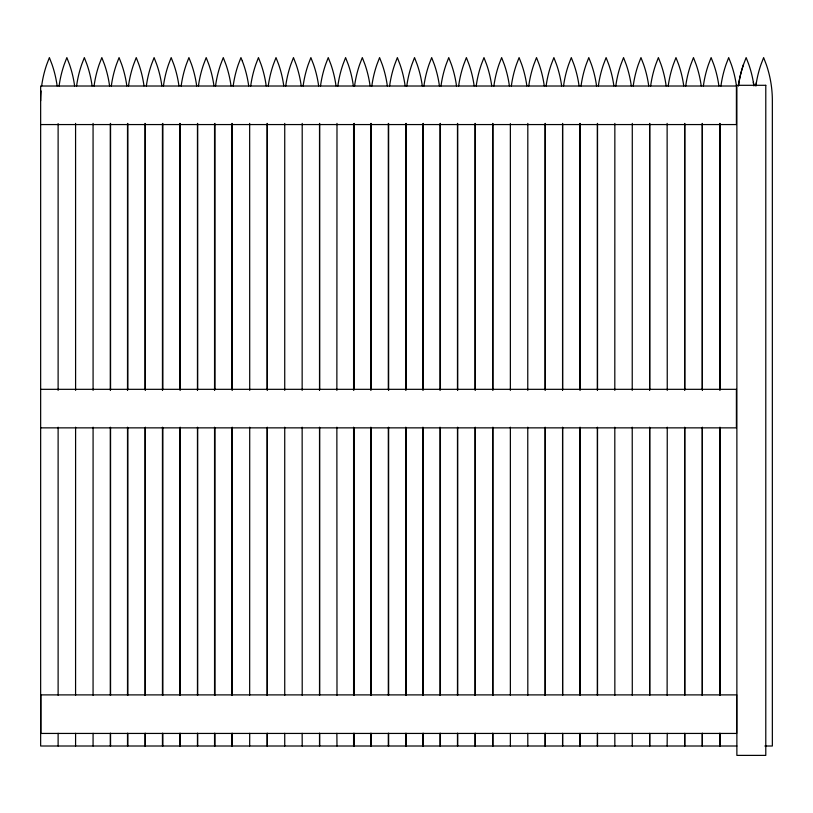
<?xml version="1.0" encoding="UTF-8"?>
<svg xmlns="http://www.w3.org/2000/svg" width="813" height="813" viewBox="0 0 813 813"><rect width="100%" height="100%" fill="white"/><g stroke="black" fill="none" stroke-linecap="round" stroke-linejoin="round"><path stroke-width="1.22" d="M756.415 82.387L755.866 86.036A111.046 111.046 0 0 1 760.978 64.501L763.62 57.611L766.263 64.471A110.121 110.121 0 0 1 772.35 100.588L772.35 746.009L764.86 746.009M743.509 64.512A111.046 111.046 0 0 0 738.397 86.036L738.956 82.387A111.035 111.035 0 0 1 743.509 64.512L746.151 57.611L748.793 64.471A110.121 110.121 0 0 1 753.905 85.914L753.346 82.276M40.65 124.562L736.405 124.562L736.405 86.015L40.65 86.015L40.65 746.009L736.873 746.009M40.65 389.325L736.405 389.325L736.405 427.862L40.65 427.862M242.315 61.016L240.933 57.611L238.29 64.512A111.035 111.035 0 0 0 233.179 86.036M242.315 61.026L243.575 64.471A110.121 110.121 0 0 1 248.687 85.914M719.952 123.637L719.952 390.362M719.952 427.201L719.952 695.196M719.952 733.306L719.952 746.009M719.851 123.413L719.851 389.691M719.851 427.729L719.851 695.288M719.851 733.326L719.851 746.009M702.391 123.637L702.391 390.362M702.391 427.201L702.391 695.196M702.391 733.306L702.391 746.009M702.198 123.413L702.198 389.691M702.198 427.729L702.198 695.288M702.198 733.326L702.198 746.009M684.739 123.637L684.739 390.362M684.739 427.201L684.739 695.196L684.709 427.729M684.709 123.413L684.709 389.691M667.127 123.413L667.249 390.362M667.249 427.201L667.127 695.288M667.249 733.306L667.127 746.009M649.699 123.413L649.699 389.691M649.699 427.729L649.699 695.288L649.658 427.201M649.658 123.637L649.658 390.362M632.28 123.413L632.229 390.362M632.229 427.201L632.28 695.288M632.229 733.306L632.28 746.009M614.852 123.413L614.811 390.362M614.811 427.201L614.852 695.288M614.811 733.306L614.852 746.009M597.525 123.413L597.525 389.691M597.525 427.729L597.525 695.288M597.525 733.326L597.525 746.009M597.382 123.637L597.382 390.362M597.382 427.201L597.382 695.196M597.382 733.306L597.382 746.009M580.055 123.637L580.055 390.362M580.055 427.201L580.055 695.196L580.025 427.729M580.025 123.413L580.025 389.691M562.606 123.413L562.606 389.691M562.606 427.729L562.606 695.288L562.566 427.201M562.566 123.637L562.566 390.362M545.238 123.413L545.238 389.691M545.238 427.729L545.238 695.288M545.238 733.326L545.238 746.009M545.147 123.637L545.147 390.362M545.147 427.201L545.147 695.196M545.147 733.306L545.147 746.009M527.82 123.413L527.769 390.362M527.769 427.201L527.82 695.288M527.769 733.306L527.82 746.009M510.361 123.637L510.361 390.362M510.361 427.201L510.361 695.196M510.361 733.306L510.361 746.009M492.902 123.637L492.902 390.362M492.902 427.201L492.902 695.196M492.902 733.306L492.902 746.009M492.698 123.413L492.698 389.691M492.698 427.729L492.698 695.288M492.698 733.326L492.698 746.009M475.229 123.637L475.229 390.362M475.229 427.201L475.229 695.196M475.229 733.306L475.229 746.009M475.117 123.413L475.117 389.691M475.117 427.729L475.117 695.288M475.117 733.326L475.117 746.009M457.658 123.637L457.658 390.362M457.658 427.201L457.658 695.196M457.658 733.306L457.658 746.009M457.475 123.413L457.475 389.691M457.475 427.729L457.475 695.288M457.475 733.326L457.475 746.009M440.402 123.413L440.402 389.691M440.402 427.729L440.402 695.288M440.402 733.326L440.402 746.009M440.016 123.637L440.016 390.362M440.016 427.201L440.016 695.196M440.016 733.306L440.016 746.009M423.268 123.413L423.268 389.691M423.268 427.729L423.268 695.288M423.268 733.326L423.268 746.009M422.933 123.637L422.933 390.362M422.933 427.201L422.933 695.196M422.933 733.306L422.933 746.009M406.094 123.413L406.094 389.691M406.094 427.729L406.094 695.288M406.094 733.326L406.094 746.009M405.799 123.637L405.799 390.362M405.799 427.201L405.799 695.196M405.799 733.306L405.799 746.009M388.634 123.637L388.634 390.362M388.634 427.201L388.634 695.196M388.634 733.306L388.634 746.009M388.309 123.413L388.309 389.691M388.309 427.729L388.309 695.288M388.309 733.326L388.309 746.009M371.053 123.413L371.053 389.691M371.053 427.729L371.053 695.288M371.053 733.326L371.053 746.009M370.85 123.637L370.85 390.362M370.85 427.201L370.85 695.196M370.85 733.306L370.85 746.009M354.336 123.413L354.336 389.691M354.336 427.729L354.336 695.288M354.336 733.326L354.336 746.009M353.584 123.637L353.584 390.362M353.584 427.201L353.584 695.196M353.584 733.306L353.584 746.009M336.989 123.413L336.867 390.362M336.867 427.201L336.989 695.288M336.867 733.306L336.989 746.009M319.611 123.413L319.611 389.691M319.611 427.729L319.611 695.288M319.611 733.326L319.611 746.009M319.519 123.637L319.519 390.362M319.519 427.201L319.519 695.196M319.519 733.306L319.519 746.009M302.202 123.413L302.151 390.362M302.151 427.201L302.202 695.288M302.151 733.306L302.202 746.009M284.743 123.413L284.733 390.362M284.733 427.201L284.743 695.288M284.733 733.306L284.743 746.009M267.274 123.637L267.274 390.362M267.274 427.201L267.274 695.196M267.274 733.306L267.274 746.009M267.182 123.413L267.182 389.691M267.182 427.729L267.182 695.288M267.182 733.326L267.182 746.009M249.662 123.413L249.713 390.362M249.713 427.201L249.662 695.288M249.713 733.306L249.662 746.009M232.203 123.637L232.203 390.362M232.203 427.201L232.203 695.196M232.203 733.306L232.203 746.009M232.01 123.413L232.01 389.691M232.01 427.729L232.01 695.288M232.01 733.326L232.01 746.009M214.927 123.413L214.927 389.691M214.927 427.729L214.927 695.288M214.927 733.326L214.927 746.009M214.551 123.637L214.551 390.362M214.551 427.201L214.551 695.196M214.551 733.306L214.551 746.009M197.64 123.413L197.64 389.691M197.64 427.729L197.64 695.288M197.64 733.326L197.64 746.009M197.457 123.637L197.457 390.362M197.457 427.201L197.457 695.196M197.457 733.306L197.457 746.009M180.181 123.637L180.181 390.362M180.181 427.201L180.181 695.196M180.181 733.306L180.181 746.009M179.917 123.413L179.917 389.691M179.917 427.729L179.917 695.288M179.917 733.326L179.917 746.009M162.834 123.413L162.834 389.691M162.834 427.729L162.834 695.288M162.834 733.326L162.834 746.009M162.448 123.637L162.448 390.362M162.448 427.201L162.448 695.196M162.448 733.306L162.448 746.009M145.375 123.637L145.375 390.362M145.375 427.201L145.375 695.196M145.375 733.306L145.375 746.009M144.978 123.413L144.978 389.691M144.978 427.729L144.978 695.288M144.978 733.326L144.978 746.009M127.793 123.413L127.793 389.691M127.793 427.729L127.793 695.288M127.793 733.326L127.793 746.009M127.509 123.637L127.509 390.362M127.509 427.201L127.509 695.196M127.509 733.306L127.509 746.009M110.558 123.413L110.558 389.691M110.558 427.729L110.558 695.288M110.558 733.326L110.558 746.009M110.334 123.637L110.334 390.362M110.334 427.201L110.334 695.196M110.334 733.306L110.334 746.009M93.068 123.413L93.088 390.362M93.088 427.201L93.068 695.288M93.088 733.306L93.068 746.009M75.579 123.413L75.599 390.362M75.599 427.201L75.579 695.288M75.599 733.306L75.579 746.009M58.119 123.637L58.119 390.362M58.119 427.201L58.119 695.196M58.119 733.306L58.119 746.009M40.65 100.771A111.035 111.035 0 0 1 41.087 90.934M41.636 86.036A111.035 111.035 0 0 1 46.737 64.512L49.38 57.611L52.022 64.471A110.121 110.121 0 0 1 57.134 85.914M736.436 85.914A110.121 110.121 0 0 0 731.324 64.471L728.682 57.611L726.039 64.512A111.035 111.035 0 0 0 720.938 86.036M718.875 85.914A110.121 110.121 0 0 0 713.763 64.471L711.121 57.611L708.479 64.512A111.035 111.035 0 0 0 703.367 86.036M701.223 85.914A110.121 110.121 0 0 0 696.111 64.471L693.469 57.611L690.826 64.512A111.035 111.035 0 0 0 685.715 86.036M668.225 86.036A111.035 111.035 0 0 1 673.337 64.512L675.979 57.611L678.621 64.471A110.121 110.121 0 0 1 683.733 85.914M650.644 86.036A111.035 111.035 0 0 1 655.745 64.512L658.388 57.611L661.04 64.471A110.121 110.121 0 0 1 666.142 85.914M648.713 85.914A110.121 110.121 0 0 0 643.611 64.471L640.969 57.611L638.317 64.512A111.035 111.035 0 0 0 633.215 86.036M631.295 85.914A110.121 110.121 0 0 0 626.183 64.471L623.541 57.611L620.898 64.512A111.035 111.035 0 0 0 615.797 86.036M598.368 86.036A111.035 111.035 0 0 1 603.47 64.512L606.112 57.611L608.754 64.471A110.121 110.121 0 0 1 613.866 85.914M596.539 85.914A109.989 109.989 0 0 0 591.427 64.481L588.785 57.611L586.143 64.512A111.035 111.035 0 0 0 581.041 86.036M563.541 86.036A111.035 111.035 0 0 1 568.653 64.512L571.295 57.611L573.937 64.471A110.121 110.121 0 0 1 579.049 85.914M546.123 86.036A111.035 111.035 0 0 1 551.234 64.512L553.877 57.611L556.519 64.471A110.121 110.121 0 0 1 561.631 85.914M528.755 86.036A111.035 111.035 0 0 1 533.856 64.512L536.509 57.611L539.151 64.471A110.121 110.121 0 0 1 544.253 85.914M526.844 85.914A110.121 110.121 0 0 0 521.733 64.471L519.09 57.611L516.448 64.512A111.035 111.035 0 0 0 511.336 86.036M509.385 85.914A110.121 110.121 0 0 0 504.273 64.471L501.631 57.611L498.989 64.512A111.035 111.035 0 0 0 493.887 86.036M491.713 85.914A110.121 110.121 0 0 0 486.611 64.471L483.969 57.611L481.326 64.512A111.035 111.035 0 0 0 476.215 86.036M474.142 85.914A110.121 110.121 0 0 0 469.03 64.471L466.388 57.611L463.745 64.512A111.035 111.035 0 0 0 458.634 86.036M456.5 85.914A110.121 110.121 0 0 0 451.388 64.471L448.746 57.611L446.103 64.512A111.035 111.035 0 0 0 440.992 86.036M439.416 85.914A110.121 110.121 0 0 0 434.315 64.471L431.673 57.611L429.03 64.512A111.035 111.035 0 0 0 423.919 86.036M406.785 86.036A111.035 111.035 0 0 1 411.886 64.512L414.528 57.611L417.171 64.471A110.121 110.121 0 0 1 422.282 85.914M389.61 86.036A111.035 111.035 0 0 1 394.722 64.512L397.364 57.611L400.006 64.471A110.121 110.121 0 0 1 405.118 85.914M371.826 86.036A111.035 111.035 0 0 1 376.937 64.512L379.58 57.611L382.222 64.471A110.121 110.121 0 0 1 387.334 85.914M370.067 85.914A110.121 110.121 0 0 0 364.956 64.471L362.313 57.611L359.671 64.512A111.035 111.035 0 0 0 354.559 86.036M353.35 85.914A110.121 110.121 0 0 0 348.249 64.471L345.596 57.611L342.954 64.512A111.035 111.035 0 0 0 337.852 86.036M336.003 85.914A110.121 110.121 0 0 0 330.901 64.471L328.249 57.611L325.606 64.512A111.035 111.035 0 0 0 320.505 86.036M303.127 86.036A111.035 111.035 0 0 1 308.239 64.512L310.881 57.611L313.523 64.471A110.121 110.121 0 0 1 318.635 85.914M301.216 85.914A110.121 110.121 0 0 0 296.105 64.471L293.463 57.611L290.82 64.512A111.035 111.035 0 0 0 285.719 86.036M283.757 85.914A110.121 110.121 0 0 0 278.656 64.471L276.014 57.611L273.371 64.512A111.035 111.035 0 0 0 268.26 86.036M266.197 85.914A110.121 110.121 0 0 0 261.095 64.471L258.453 57.611L255.81 64.512A111.035 111.035 0 0 0 250.699 86.036M215.526 86.036A111.035 111.035 0 0 1 220.638 64.512L223.28 57.611L225.923 64.471A110.121 110.121 0 0 1 231.034 85.914M198.443 86.036A111.035 111.035 0 0 1 203.555 64.512L206.197 57.611L208.839 64.471A110.121 110.121 0 0 1 213.941 85.914M181.157 86.036A111.035 111.035 0 0 1 186.268 64.512L188.911 57.611L191.553 64.471A110.121 110.121 0 0 1 196.665 85.914M178.931 85.914A110.121 110.121 0 0 0 173.819 64.471L171.177 57.611L168.535 64.512A111.035 111.035 0 0 0 163.433 86.036M161.858 85.914A110.121 110.121 0 0 0 156.746 64.471L154.104 57.611L151.462 64.512A111.035 111.035 0 0 0 146.35 86.036M128.495 86.036A111.035 111.035 0 0 1 133.596 64.512L136.249 57.611L138.891 64.471A110.121 110.121 0 0 1 143.992 85.914M111.31 86.036A111.035 111.035 0 0 1 116.422 64.512L119.064 57.611L121.706 64.471A110.121 110.121 0 0 1 126.818 85.914M109.572 85.914A110.121 110.121 0 0 0 104.471 64.471L101.828 57.611L99.176 64.512A111.035 111.035 0 0 0 94.074 86.036M92.082 85.914A110.121 110.121 0 0 0 86.981 64.471L84.339 57.611L81.696 64.512A111.035 111.035 0 0 0 76.585 86.036M74.603 85.914A110.121 110.121 0 0 0 69.491 64.471L66.849 57.611L64.207 64.512A111.046 111.046 0 0 0 59.095 86.036M765.785 85.304L736.873 85.304L736.873 755.389L765.785 755.389L765.785 85.304M736.639 694.891L40.884 694.891L40.884 733.438L736.639 733.438L736.639 694.891M684.739 746.009L684.739 733.306L684.709 746.009M649.699 746.009L649.699 733.326L649.658 746.009M580.055 746.009L580.055 733.306L580.025 746.009M562.606 746.009L562.606 733.326L562.566 746.009"/></g></svg>
